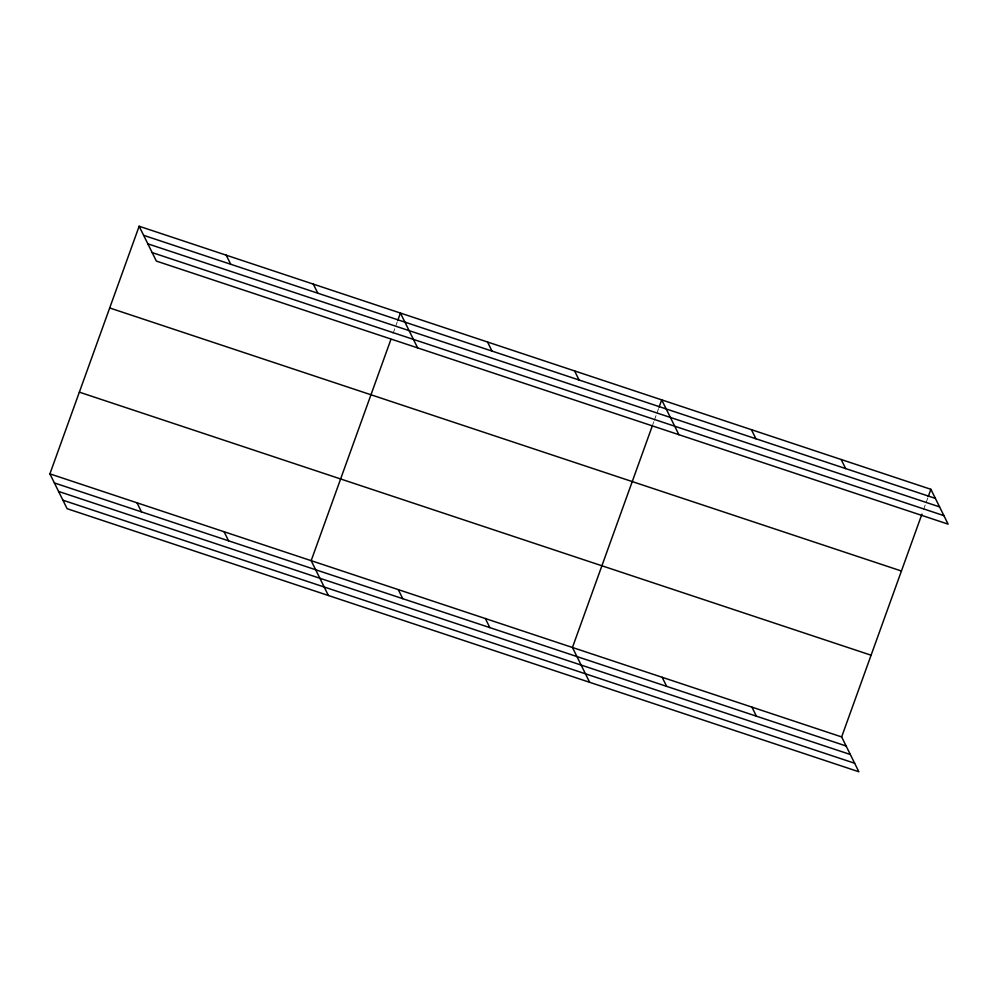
<?xml version="1.0" encoding="UTF-8"?>
<svg xmlns="http://www.w3.org/2000/svg" width="998" height="998" viewBox="0 0 998 998"><rect width="100%" height="100%" fill="white"/><g stroke="black" fill="none" stroke-linecap="round" stroke-linejoin="round"><path stroke-width="0.75" stroke-dasharray="4.99 3.74" d="M393.062 333.482L397.266 321.818M652.754 424.674L653.802 421.755M654.326 420.295L656.435 414.457M656.958 412.997L658.543 408.619M923.524 509.741L925.633 503.903M926.156 502.443L927.728 498.064"/><path stroke-width="1.5" d="M49.9 473.863L841.638 736.923L858.854 771.753L67.115 508.693L49.9 473.863L139.146 226.247L930.885 489.307L948.1 524.137L156.362 261.077L139.146 226.247M390.954 339.32L311.176 560.676L328.392 595.507M397.79 320.358L400.423 313.06L417.638 347.89M652.23 426.134L572.453 647.477L589.656 682.308M659.067 407.159L661.699 399.874L678.914 434.704M841.638 736.923L921.94 514.107M928.252 496.605L930.885 489.307M143.637 235.328L935.375 498.389M147.829 243.824L939.567 506.884M152.158 252.581L943.896 515.642M109.693 307.958L901.431 571.018M79.353 392.152L871.092 655.212M54.391 482.945L846.129 745.993M58.583 491.44L850.321 754.5M62.911 500.198L854.65 763.245M841.152 459.492L845.643 468.573M751.419 429.676L755.91 438.758M751.906 707.108L756.397 716.19M574.599 370.932L579.09 380.013M662.173 677.293L666.664 686.375M487.511 342.002L492.002 351.071M485.352 618.548L489.843 627.617M313.335 284.118L317.813 293.2M398.264 589.606L402.755 598.688M226.234 255.189L230.725 264.27M224.088 531.734L228.567 540.816M136.988 502.805L141.479 511.874"/></g></svg>
